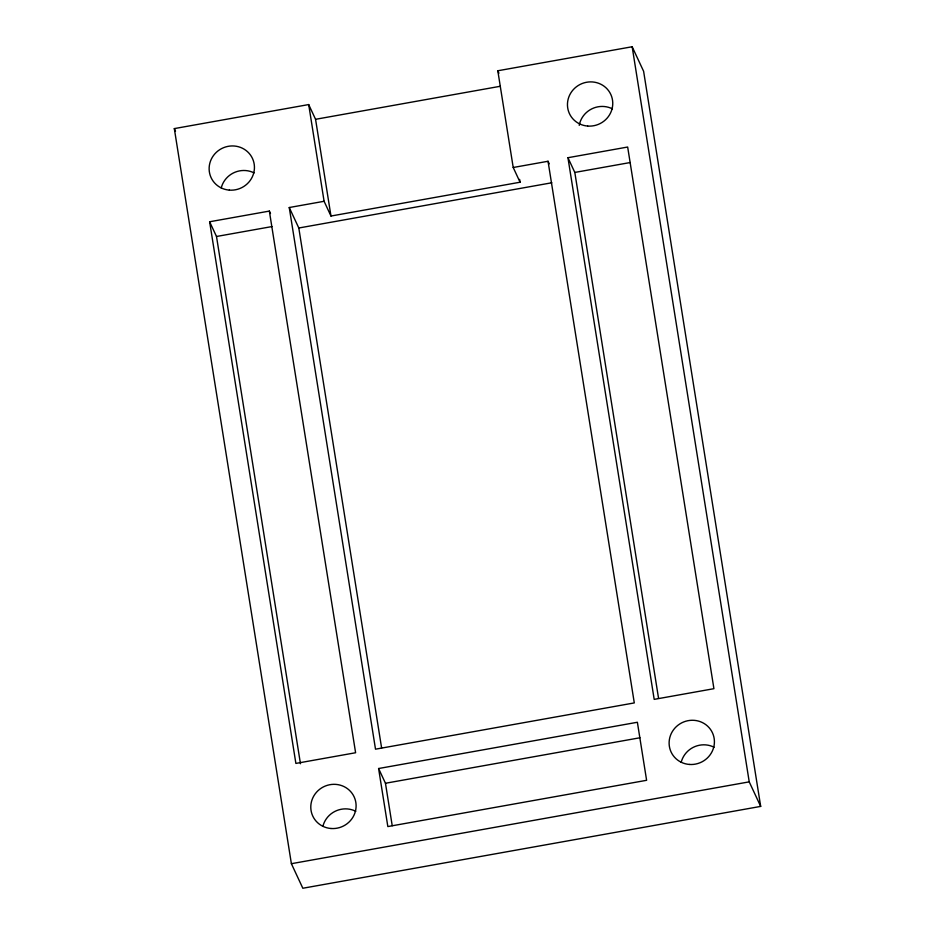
<?xml version="1.0" encoding="UTF-8"?>
<svg xmlns="http://www.w3.org/2000/svg" width="935" height="935" viewBox="0 0 935 935"><rect width="100%" height="100%" fill="white"/><g stroke="black" fill="none" stroke-linecap="round" stroke-linejoin="round"><path stroke-width="1.4" d="M520.07 182.22L513.21 167.494L497.806 70.768L632.165 46.75L643.619 71.305L760.681 806.402L302.835 888.25L291.381 863.695L174.319 128.598L308.69 104.568L315.562 119.306L330.967 216.032L520.07 182.22L519.615 179.38M315.562 119.306L500.377 86.265M269.35 211.088L355.604 752.745L295.881 763.416L209.627 221.759L269.35 211.088L270.495 213.542M513.21 167.494L548.039 161.264L634.292 702.921L375.508 749.18L289.254 207.523L324.094 201.294L330.967 216.032M567.942 157.711L627.665 147.029L713.919 688.686L654.196 699.368L567.942 157.711L574.815 172.437L658.544 698.246M209.627 221.759L216.499 236.485L271.956 226.574M574.815 172.437L630.272 162.526M289.254 207.523L298.803 228L551.837 182.769M378.593 768.523L637.378 722.264L646.611 780.304L387.838 826.563L378.593 768.523L385.465 783.261L392.221 825.722M385.465 783.261L639.926 737.773M291.381 863.695L749.227 781.859L760.681 806.402M548.039 161.264L549.231 163.824M497.806 70.768L498.951 73.222M174.319 128.598L175.523 131.18M632.165 46.75L749.227 781.859M308.69 104.568L324.094 201.294M298.803 228L381.62 748.047M216.499 236.485L300.462 763.743M579.232 125.36A22.802 21.973 -25 0 1 612.437 108.857M221.221 187.982A22.802 21.973 -25 0 1 254.121 172.905M322.879 826.365A22.802 21.973 -25 0 1 355.779 811.288M681.194 762.305A22.802 21.973 -25 0 1 714.095 747.24M689.317 764.444A22.802 21.973 -25 0 0 712.493 732.888A22.802 21.973 -25 0 0 673.481 729.838A22.802 21.973 -25 0 0 689.317 764.444M331.002 828.503A22.802 21.973 -25 0 0 354.178 796.947A22.802 21.973 -25 0 0 315.165 793.885A22.802 21.973 -25 0 0 331.002 828.503M587.659 126.061A22.802 21.973 -25 0 0 610.835 94.505A22.802 21.973 -25 0 0 571.823 91.455A22.802 21.973 -25 0 0 587.659 126.061M229.344 190.121A22.802 21.973 -25 0 0 252.52 158.564A22.802 21.973 -25 0 0 213.507 155.502A22.802 21.973 -25 0 0 229.344 190.121"/></g></svg>
